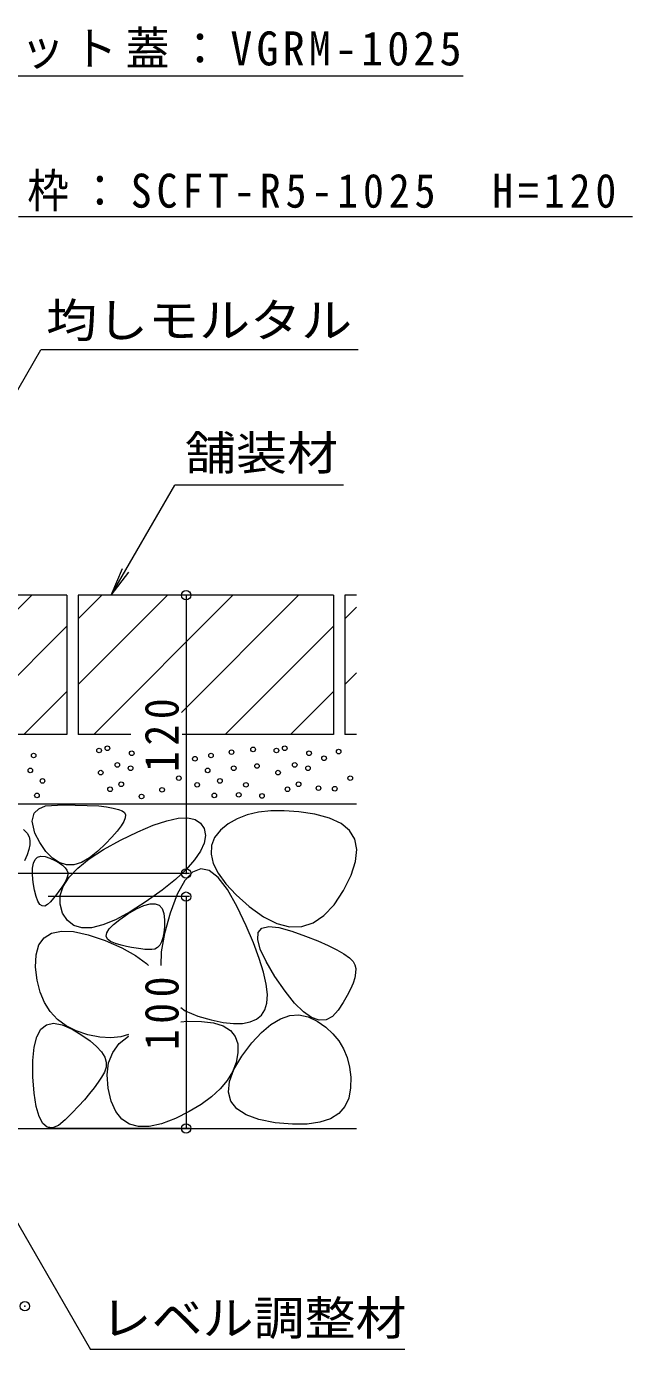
# Model space of a CAD drawing. Units: millimetres at full size, sheet at 1:5. Extents: x -1782 to 1922, y -1359 to 1336.
# Drawn here: x 998 to 1260, y -917 to -346 of the extents above; entities that cross this region are included whole.
import ezdxf
from ezdxf.enums import TextEntityAlignment as Align

# ---------------------------------------------------------------- set-up
doc = ezdxf.new("R2010")
doc.units = ezdxf.units.MM
doc.header["$LTSCALE"] = 5
doc.header["$PDMODE"] = 32
doc.header["$PDSIZE"] = 4
for name, color, linetype, lineweight in [('4-4_ハッチ', 7, 'Continuous', 9), ('4-5_図形', 7, 'Continuous', 9), ('4-E_補助線（青）', 7, 'Continuous', 9)]:
    doc.layers.add(name, color=color, linetype=linetype, lineweight=lineweight)
doc.styles.add('ＭＳ ゴシック', font='')
doc.styles.get('ＭＳ ゴシック').set_extended_font_data('MS Gothic')

msp = doc.modelspace()

# ---------------------------------------------------------------- linework, layer by layer
at = {"layer": '4-4_ハッチ'}
for p, q in [((1067.11, -591.851), (1067.11, -711.851)), ((1068.61, -711.851), (937.422, -711.851)), ((1068.61, -721.851), (1007.622, -721.851)), ((1067.11, -721.851), (1067.11, -821.851)), ((1068.61, -821.851), (1007.622, -821.851))]:
    msp.add_line(p, q, dxfattribs=at)
for p in [(1067.11, -591.851), (1067.11, -711.851), (1067.11, -721.851), (1067.11, -821.851), (997.622, -898.543)]:
    msp.add_point(p, dxfattribs=at)
at = {"layer": '4-5_図形'}
for p, q in [((949.649, -367.752), (1186.624, -367.752)), ((1259.642, -428.555), (994.901, -428.555)), ((872.574, -714.459), (1004.498, -485.959)), ((1141.329, -485.959), (1004.498, -485.959)), ((1034.852, -591.851), (1062.292, -544.324)), ((1134.937, -544.324), (1062.292, -544.324)), ((1034.852, -591.851), (1039.636, -580.303)), ((1034.852, -591.851), (1042.462, -581.934)), ((913.11, -721.851), (1025.911, -917.229)), ((1161.387, -917.229), (1025.911, -917.229))]:
    msp.add_line(p, q, dxfattribs=at)
at = {"layer": '4-E_補助線（青）', "color": 2}
for p, q in [((1015.622, -591.851), (905.622, -591.851)), ((940.622, -651.851), (1000.622, -591.851)), ((1015.622, -591.851), (1015.622, -651.851)), ((1130.622, -591.851), (1020.622, -591.851)), ((1020.622, -591.851), (1020.622, -651.851)), ((1020.622, -601.998), (1030.769, -591.851)), ((1020.622, -630.283), (1059.054, -591.851)), ((1027.338, -651.851), (1087.338, -591.851)), ((1065.072, -642.401), (1115.622, -591.851)), ((1130.622, -591.851), (1130.622, -651.851)), ((1135.622, -591.851), (1135.622, -651.851)), ((1140.622, -591.851), (1135.622, -591.851)), ((1135.622, -601.998), (1140.622, -596.998)), ((968.907, -651.851), (1015.622, -605.135)), ((1083.907, -651.851), (1130.622, -605.135)), ((1135.622, -630.283), (1140.622, -625.283)), ((997.191, -651.851), (1015.622, -633.42)), ((1112.191, -651.851), (1130.622, -633.42)), ((1015.622, -651.851), (905.622, -651.851)), ((1043.327, -651.851), (1020.622, -651.851)), ((1130.622, -651.851), (1065.453, -651.851)), ((1140.622, -651.851), (1135.622, -651.851)), ((900.622, -681.851), (1140.622, -681.851)), ((1001.617, -685.794), (1003.572, -683.994)), ((1003.572, -683.994), (1006.546, -682.751)), ((1000.793, -689.331), (1001.617, -685.794)), ((1001.872, -694.54), (1000.793, -689.331)), ((1056.431, -745.62), (1056.271, -751.505)), ((1050.036, -750.655), (1050.856, -751.505)), ((1064.803, -769.642), (1066.768, -771.125)), ((1064.803, -775.894), (1067.648, -775.643)), ((1042.351, -781.378), (1038.932, -782.323)), ((1042.215, -782.048), (1042.351, -781.978)), ((697.622, -821.851), (1140.622, -821.851))]:
    msp.add_line(p, q, dxfattribs=at)
for points in [[(1006.546, -682.751), (1014.213, -682.207), (1029.427, -682.741)], [(1029.427, -682.741), (1032.852, -683.163), (1035.677, -683.663), (1037.902, -684.241), (1039.527, -684.895), (1040.553, -685.628)], [(1040.553, -685.628), (1041.007, -686.562), (1040.919, -687.824), (1040.288, -689.413), (1039.115, -691.328), (1037.399, -693.57), (1035.14, -696.14), (1032.338, -699.036), (1028.994, -702.26), (1025.44, -705.165), (1022.009, -707.109), (1018.7, -708.091), (1015.514, -708.111), (1012.451, -707.169), (1009.51, -705.265), (1006.692, -702.399), (1003.996, -698.57), (1001.872, -694.54)], [(996.979, -692.891), (998.56, -694.497), (999.412, -696.02), (999.723, -697.62), (999.686, -699.46), (999.299, -701.54), (998.563, -703.859), (997.478, -706.418)], [(1101.115, -770.711), (1101.985, -767.767), (1102.177, -764.075), (1101.691, -759.636), (1100.527, -754.449), (1098.684, -748.514), (1096.163, -741.832), (1092.963, -734.402), (1089.086, -726.225), (1084.945, -718.785), (1080.955, -713.57), (1077.116, -710.579), (1073.428, -709.811), (1069.892, -711.267), (1066.507, -714.948), (1063.273, -720.852), (1060.19, -728.98), (1057.746, -737.76), (1056.431, -745.62)], [(1038.932, -782.323), (1034.6, -782.717), (1029.877, -782.415), (1024.764, -781.419), (1019.767, -779.788), (1015.394, -777.584), (1011.644, -774.807), (1008.518, -771.456), (1006.016, -767.533), (1004.138, -763.035), (1002.883, -757.965), (1002.252, -752.321), (1002.441, -746.952), (1003.646, -742.707), (1005.868, -739.586), (1009.106, -737.588), (1013.361, -736.713), (1018.632, -736.962), (1024.919, -738.334), (1032.223, -740.83), (1039.41, -743.96), (1045.348, -747.235), (1050.036, -750.655)], [(1066.768, -771.125), (1072.219, -773.466), (1077.933, -775.07), (1083.046, -776.117), (1087.559, -776.607), (1091.471, -776.541), (1094.783, -775.918), (1097.494, -774.739), (1099.605, -773.003), (1101.115, -770.711)], [(1067.648, -775.643), (1073.823, -775.655), (1078.979, -776.312), (1083.116, -777.617), (1086.233, -779.569), (1088.33, -782.167), (1089.408, -785.412), (1089.466, -789.303)], [(1089.466, -789.303), (1088.65, -793.433), (1087.104, -797.391), (1084.829, -801.178), (1081.824, -804.794), (1078.09, -808.239), (1073.626, -811.512), (1068.433, -814.615), (1062.511, -817.546), (1056.556, -819.833), (1051.266, -821.001), (1046.642, -821.05), (1042.682, -819.981), (1039.388, -817.794), (1036.759, -814.488), (1034.795, -810.064), (1033.497, -804.522), (1033.073, -798.741), (1033.732, -793.604), (1035.476, -789.109), (1038.304, -785.257), (1042.215, -782.048)]]:
    msp.add_lwpolyline(points, dxfattribs=at)
for points in [[(1094.383, -726.113), (1100.457, -730.547), (1106.248, -733.467), (1111.755, -734.873), (1116.979, -734.765), (1121.919, -733.143), (1126.576, -730.007), (1130.949, -725.356), (1135.039, -719.191), (1138.299, -712.622), (1140.184, -706.755), (1140.693, -701.592), (1139.827, -697.133), (1137.585, -693.377), (1133.968, -690.325), (1128.975, -687.976), (1122.607, -686.331), (1115.798, -685.307), (1109.482, -684.823), (1103.66, -684.879), (1098.331, -685.474), (1093.496, -686.609), (1089.154, -688.284), (1085.306, -690.498), (1081.951, -693.252), (1079.426, -696.412), (1078.066, -699.842), (1077.872, -703.543), (1078.843, -707.516), (1080.98, -711.758), (1084.282, -716.273), (1088.75, -721.057)], [(1074.895, -692.513), (1075.446, -695.489), (1074.95, -698.737), (1073.405, -702.259), (1070.813, -706.054), (1067.172, -710.122), (1062.484, -714.462), (1056.748, -719.076), (1049.964, -723.963), (1043.005, -728.436), (1036.746, -731.808), (1031.187, -734.08), (1026.326, -735.252), (1022.165, -735.324), (1018.703, -734.295), (1015.941, -732.165), (1013.877, -728.935), (1012.768, -725.137), (1012.865, -721.3), (1014.17, -717.426), (1016.683, -713.513), (1020.403, -709.563), (1025.331, -705.575), (1031.466, -701.55), (1038.809, -697.486), (1046.326, -693.836), (1052.984, -691.052), (1058.783, -689.132), (1063.723, -688.078), (1067.804, -687.889), (1071.027, -688.565), (1073.39, -690.107)], [(1015.893, -713.509), (1015.396, -714.575), (1014.782, -715.712), (1014.053, -716.922), (1013.208, -718.202), (1012.247, -719.555), (1011.17, -720.979), (1009.977, -722.474), (1008.668, -724.042), (1007.356, -725.315), (1006.152, -725.93), (1005.056, -725.885), (1004.068, -725.182), (1003.189, -723.819), (1002.419, -721.798), (1001.756, -719.117), (1001.202, -715.778), (1000.878, -712.403), (1000.904, -709.617), (1001.281, -707.418), (1002.009, -705.807), (1003.087, -704.785), (1004.517, -704.35), (1006.297, -704.504), (1008.427, -705.246), (1010.562, -706.281), (1012.353, -707.316), (1013.801, -708.35), (1014.906, -709.383), (1015.668, -710.416), (1016.086, -711.447), (1016.161, -712.479)], [(1052.389, -744.718), (1050.919, -744.717), (1049.306, -744.623), (1047.551, -744.436), (1045.653, -744.155), (1043.613, -743.78), (1041.431, -743.313), (1039.107, -742.751), (1036.64, -742.097), (1034.504, -741.283), (1033.172, -740.243), (1032.643, -738.978), (1032.918, -737.488), (1033.998, -735.773), (1035.88, -733.832), (1038.567, -731.665), (1042.057, -729.273), (1045.709, -727.123), (1048.88, -725.681), (1051.57, -724.946), (1053.779, -724.92), (1055.508, -725.601), (1056.755, -726.991), (1057.521, -729.089), (1057.806, -731.895), (1057.761, -734.86), (1057.535, -737.436), (1057.129, -739.623), (1056.542, -741.42), (1055.774, -742.828), (1054.826, -743.848), (1053.698, -744.477)], [(1139.954, -751.332), (1140.266, -752.932), (1140.229, -754.772), (1139.842, -756.852), (1139.106, -759.171), (1138.02, -761.73), (1136.586, -764.529), (1134.802, -767.567), (1132.669, -770.845), (1130.224, -773.591), (1127.504, -775.033), (1124.51, -775.172), (1121.243, -774.008), (1117.7, -771.54), (1113.884, -767.769), (1109.793, -762.694), (1105.428, -756.316), (1101.602, -749.859), (1099.13, -744.551), (1098.01, -740.39), (1098.244, -737.377), (1099.832, -735.512), (1102.772, -734.794), (1107.066, -735.224), (1112.713, -736.802), (1118.672, -738.912), (1123.902, -740.938), (1128.401, -742.88), (1132.171, -744.738), (1135.211, -746.512), (1137.522, -748.203), (1139.103, -749.809)], [(1138.063, -804.334), (1137.291, -808.759), (1135.581, -812.457), (1132.932, -815.428), (1129.344, -817.673), (1124.817, -819.191), (1119.352, -819.983), (1112.948, -820.048), (1105.605, -819.387), (1098.545, -818.041), (1092.989, -816.052), (1088.936, -813.421), (1086.386, -810.147), (1085.34, -806.23), (1085.798, -801.671), (1087.76, -796.47), (1091.225, -790.625), (1095.421, -784.995), (1099.578, -780.436), (1103.696, -776.948), (1107.773, -774.531), (1111.81, -773.185), (1115.807, -772.909), (1119.765, -773.706), (1123.682, -775.572), (1127.317, -778.124), (1130.427, -780.974), (1133.012, -784.121), (1135.073, -787.568), (1136.608, -791.312), (1137.618, -795.354), (1138.103, -799.695)], [(1031.939, -797.574), (1030.712, -799.696), (1029.233, -801.946), (1027.499, -804.323), (1025.513, -806.827), (1023.272, -809.459), (1020.779, -812.219), (1018.032, -815.107), (1015.031, -818.122), (1012.076, -820.526), (1009.465, -821.583), (1007.199, -821.292), (1005.278, -819.653), (1003.701, -816.666), (1002.468, -812.33), (1001.58, -806.647), (1001.037, -799.616), (1000.976, -792.553), (1001.537, -786.774), (1002.718, -782.279), (1004.521, -779.069), (1006.945, -777.143), (1009.99, -776.501), (1013.657, -777.143), (1017.944, -779.069), (1022.186, -781.605), (1025.716, -784.078), (1028.534, -786.487), (1030.639, -788.832), (1032.032, -791.113), (1032.713, -793.331), (1032.682, -795.485)]]:
    msp.add_lwpolyline(points, close=True, dxfattribs=at)
at = {"layer": '4-E_補助線（青）'}
for centre in [(1001.384, -660.966), (1029.585, -658.815), (1033.17, -657.859), (1043.686, -660.01), (1070.932, -662.4), (1077.863, -660.966), (1086.706, -659.532), (1096.026, -658.337), (1106.064, -658.815), (1109.649, -657.859), (1120.165, -660.01), (1126.618, -662.161), (1132.912, -659.293), (999.95, -667.419), (1030.302, -668.375), (1037.472, -665.029), (1043.208, -666.463), (1076.429, -667.419), (1087.662, -666.463), (1097.699, -665.507), (1106.781, -668.375), (1113.951, -665.029), (1119.687, -666.463), (1005.208, -671.96), (1039.145, -673.394), (1064.001, -670.765), (1071.888, -673.633), (1081.687, -671.96), (1092.92, -673.633), (1115.624, -673.394), (1137.931, -670.765), (1002.818, -678.174), (1034.365, -675.545), (1047.908, -678.661), (1056.751, -675.793), (1079.297, -678.174), (1089.813, -677.935), (1099.85, -678.413), (1110.844, -675.545), (1124.228, -675.067), (1131.239, -675.306)]:
    msp.add_circle(centre, 1, dxfattribs=at)

# ---------------------------------------------------------------- texts
at = {"layer": '4-4_ハッチ', "color": 2, "char_height": 14.66, "attachment_point": 7, "rotation": 90, "style": 'ＭＳ ゴシック'}
for s, insert in [('\\T1.27;\\W0.9;120', (1064.11, -668.101)), ('\\T1.27;\\W0.9;100', (1064.11, -788.101))]:
    msp.add_mtext(s, dxfattribs=dict(at, insert=insert))
at = {"layer": '4-5_図形', "color": 2, "style": 'ＭＳ ゴシック', "width": 1.1}
for s, p in [('均しモルタル', (1006.748, -484.959)), ('舗装材', (1066.645, -542.203)), ('レベル調整材', (1030.223, -915.38))]:
    msp.add_text(s, height=14.66, dxfattribs=at).set_placement(p, align=Align.BOTTOM_LEFT)
at = {"layer": '4-5_図形', "color": 2, "char_height": 14.66, "attachment_point": 7, "style": 'ＭＳ ゴシック'}
for s, insert in [('\\T1.19;\\W0.95;スリット蓋：VGRM-1025', (950.593, -364.791)), ('\\T1.24;\\W0.9;枠：SCFT-R5-1025\u3000H=120', (998.624, -426.261))]:
    msp.add_mtext(s, dxfattribs=dict(at, insert=insert))

doc.saveas('drawing.dxf')
